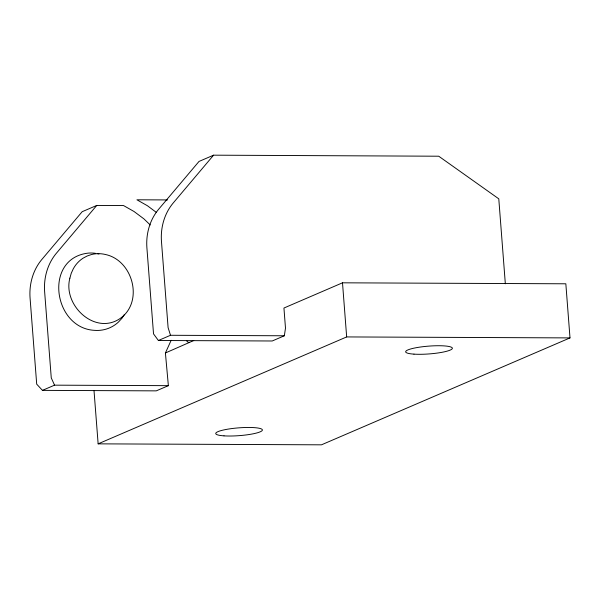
<?xml version="1.0" encoding="UTF-8"?>
<svg xmlns="http://www.w3.org/2000/svg" width="600" height="600" viewBox="0 0 600 600"><rect width="100%" height="100%" fill="white"/><g stroke="black" fill="none" stroke-linecap="round" stroke-linejoin="round"><path stroke-width="0.9" d="M505.335 283.785L498.787 198.833L438.728 156.21L213.577 155.175L199.005 161.445L158.377 209.572C149.692 220.103 145.92 234.015 146.88 247.522L153.525 333.885L158.392 340.493L272.212 340.987L284.347 335.775L285.487 328.132L283.942 308.032L342.502 282.817L565.838 283.793L570 337.905L321.472 444.825L98.137 443.85L94.02 390.683M150.262 224.978L143.873 218.843L134.025 211.493L123.525 205.553L96.743 205.44L82.177 211.702L41.543 259.83C32.865 270.36 29.093 284.28 30.053 297.788L36.697 384.15L42.45 390.368L156.262 390.862L168.368 385.665L165.405 352.98L171.157 340.298M124.455 314.423L121.995 318.195L118.403 322.103A39.398 34.912 66.7 0 1 94.245 330.33C53.047 327.87 43.455 258.082 88.305 253.11A39.398 34.912 66.7 0 1 95.4 253.312M96.743 205.44L56.115 253.567C47.43 264.09 43.657 278.01 44.617 291.517L51.262 377.88L54.547 385.162L168.368 385.665M213.577 155.175L172.95 203.303C164.265 213.833 160.493 227.745 161.453 241.252L168.097 327.623L170.505 335.28L284.347 335.775M165.405 352.98L193.763 340.53M42.45 390.368L54.547 385.162M158.392 340.493L170.505 335.28M98.137 443.85L346.665 336.93L570 337.905M167.535 199.928L136.913 199.792L147.413 205.74L156.555 212.558M189.472 342.375L188.28 342.36L186.63 340.913M342.502 282.817L346.665 336.93M97.177 253.605A39.398 34.912 66.7 0 1 98.948 254.002M69.877 278.16C62.67 304.957 94.425 335.25 119.595 318.87C144.03 302.58 133.343 260.73 105.773 254.572A35.213 31.207 66.7 0 0 91.523 254.513L87.075 256.035L82.927 258.263A35.265 31.253 66.7 0 0 73.297 268.793L71.235 273.3L69.877 278.16M224.002 435.855A23.393 3.9 -4.4 0 0 262.028 430.717A23.393 3.9 -4.4 0 0 231.202 428.647A23.393 3.9 -4.4 0 0 224.002 435.855M413.963 354.135A23.393 3.9 -4.4 0 0 451.995 348.998A23.393 3.9 -4.4 0 0 421.162 346.92A23.393 3.9 -4.4 0 0 413.963 354.135"/></g></svg>
